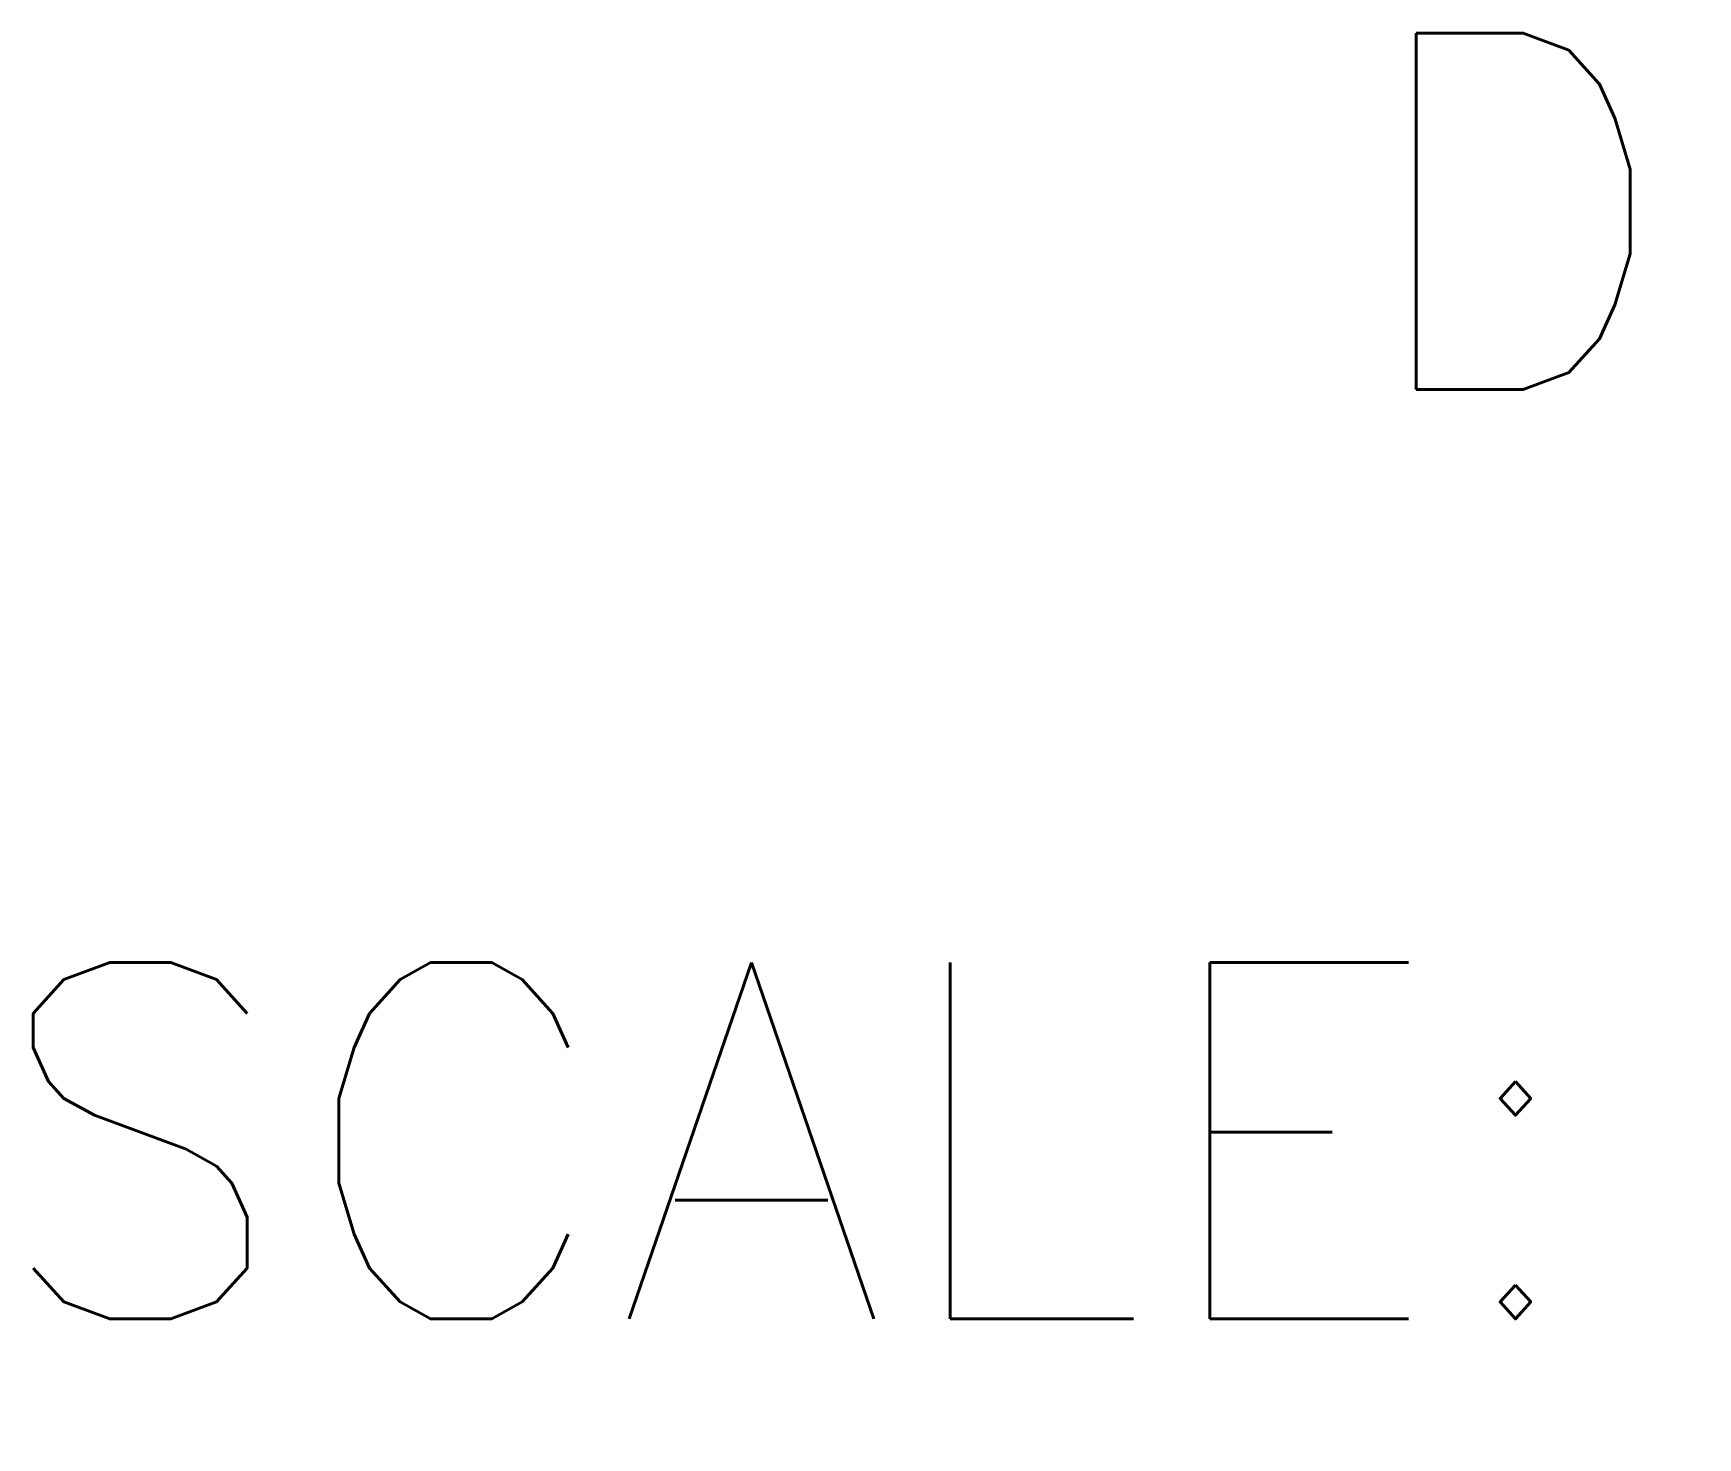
# Model space of a CAD drawing. Header units: inches. Extents: x 2 to 86, y -22 to 129.
# Drawn here: x 15.04 to 33.71, y -21.77 to -6 of the extents above; entities that cross this region are included whole.
import ezdxf
from ezdxf.enums import TextEntityAlignment as Align

# ---------------------------------------------------------------- set-up
doc = ezdxf.new("R2010")
doc.units = ezdxf.units.IN
doc.header["$MEASUREMENT"] = 0
doc.layers.add('DIM', color=3, linetype='Continuous')
doc.styles.add('SIMPLEX', font='simplex')
doc.styles.get("Standard").update_dxf_attribs({"font": 'simplex.shx'})

msp = doc.modelspace()

# ---------------------------------------------------------------- texts
at = {"layer": 'DIM', "style": 'SIMPLEX'}
msp.add_text('DOOR SIDE', height=4, dxfattribs=at).set_placement((44.43526645000036, -10.00000000000001), align=Align.CENTER)
at = {"layer": 'DIM', "color": 3}
msp.add_text('SCALE: 1/4" = 1\'-0"', height=4, dxfattribs=at).set_placement((44.43526645000036, -20.43186566482382), align=Align.CENTER)

doc.saveas('drawing.dxf')
